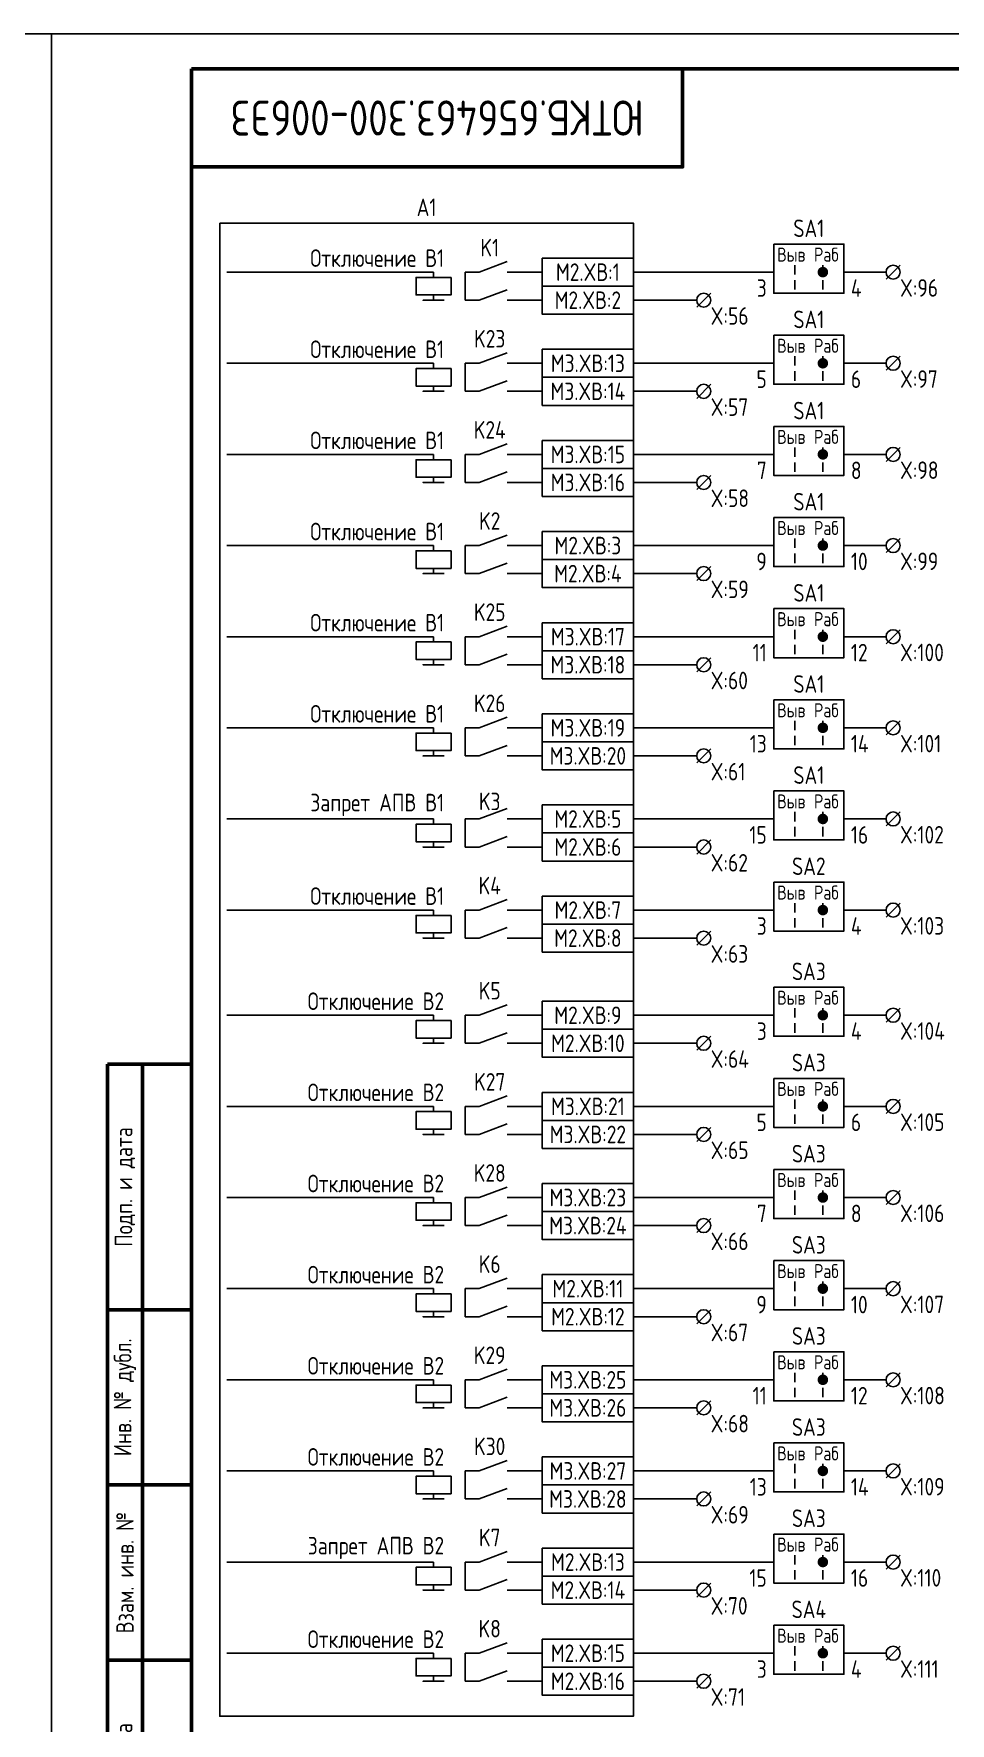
# Model space of a CAD drawing. Header units: millimetres. Extents: x -1102 to 3953, y -90 to 618.
# Drawn here: x 417.5 to 548.2, y 56 to 297 of the extents above; entities that cross this region are included whole.
import ezdxf

# ---------------------------------------------------------------- set-up
doc = ezdxf.new("R2010")
doc.units = ezdxf.units.MM
doc.styles.add('Gost_type_A', font='GOST_A.TTF')

# ---------------------------------------------------------------- blocks, each defined once
blk = doc.blocks.new('Формат_А3')
blk.add_lwpolyline([(-420, 297), (0, 297), (0, 0), (-420, 0)], close=True)
at = {"lineweight": 50}
blk.add_lwpolyline([(-400, 292), (-5, 292), (-5, 5), (-400, 5)], close=True, dxfattribs=at)
blk = doc.blocks.new('Штамп угловой верхний')
at = {"lineweight": 50}
blk.add_lwpolyline([(0, 0), (70, 0), (70, -14), (0, -14)], close=True, dxfattribs=at)
blk = doc.blocks.new('Штамп левый нижний')
at = {"lineweight": 50}
for points in [[(-12, 145), (-7, 145), (-7, 110), (-12, 110)], [(-7, 145), (0, 145), (0, 110), (-7, 110)], [(-12, 110), (-7, 110), (-7, 85), (-12, 85)], [(-7, 110), (0, 110), (0, 85), (-7, 85)], [(-12, 85), (-7, 85), (-7, 60), (-12, 60)], [(-7, 85), (0, 85), (0, 60), (-7, 60)], [(-12, 60), (-7, 60), (-7, 25), (-12, 25)], [(-7, 60), (0, 60), (0, 25), (-7, 25)], [(-12, 25), (-7, 25), (-7, 0), (-12, 0)], [(-7, 25), (0, 25), (0, 0), (-7, 0)]]:
    blk.add_lwpolyline(points, close=True, dxfattribs=at)
at = {"char_height": 2.5, "attachment_point": 5, "rotation": 90, "style": 'Gost_type_A'}
for s, insert, width in [('Подп. и дата', (-9.5, 127.5), 35), ('Инв. № дубл.', (-9.5, 97.5), 25), ('Взам. инв. №', (-9.5, 72.5), 25), ('Подп. и дата', (-9.5, 42.5), 35), ('Инв. N подл.', (-9.5, 12.5), 25)]:
    blk.add_mtext(s, dxfattribs=dict(at, insert=insert, width=width))
blk = doc.blocks.new('POINT')
at = {"const_width": 0.75}
blk.add_lwpolyline([(-0.375, 0, 1), (0.375, 0, 1)], format="xyb", close=True, dxfattribs=at)
blk = doc.blocks.new('Переключатель_положение')
for p, q in [((2, 1), (2, -0.34)), ((2, -1.14), (2, -2.49))]:
    blk.add_line(p, q)

msp = doc.modelspace()

# ---------------------------------------------------------------- linework, layer by layer
for p, q in [((474.5, 263), (445, 263)), ((474.5, 263), (474.5, 262.25)), ((523, 263), (503, 263)), ((541.01, 264), (539.01, 262)), ((474.5, 259.75), (474.5, 259)), ((503, 259), (512, 259)), ((514.01, 260), (512.01, 258)), ((541.01, 251), (539.01, 249)), ((474.5, 250), (445, 250)), ((474.5, 250), (474.5, 249.25)), ((523, 250), (503, 250)), ((474.5, 246.75), (474.5, 246)), ((503, 246), (512, 246)), ((514.01, 247), (512.01, 245)), ((474.5, 237), (445, 237)), ((474.5, 237), (474.5, 236.25)), ((523, 237), (503, 237)), ((541.01, 238), (539.01, 236)), ((514.01, 234), (512.01, 232)), ((474.5, 233.75), (474.5, 233)), ((503, 233), (512, 233)), ((541.01, 225), (539.01, 223)), ((474.5, 224), (445, 224)), ((474.5, 224), (474.5, 223.25)), ((523, 224), (503, 224)), ((474.5, 220.75), (474.5, 220)), ((503, 220), (512, 220)), ((514.01, 221), (512.01, 219)), ((474.5, 211), (445, 211)), ((474.5, 211), (474.5, 210.25)), ((523, 211), (503, 211)), ((541.01, 212), (539.01, 210)), ((474.5, 207.75), (474.5, 207)), ((514.01, 208), (512.01, 206)), ((503, 207), (512, 207)), ((474.5, 198), (445, 198)), ((474.5, 198), (474.5, 197.25)), ((523, 198), (503, 198)), ((541.01, 199), (539.01, 197)), ((474.5, 194.75), (474.5, 194)), ((503, 194), (512, 194)), ((514.01, 195), (512.01, 193)), ((541.01, 186), (539.01, 184)), ((474.5, 185), (445, 185)), ((474.5, 185), (474.5, 184.25)), ((523, 185), (503, 185)), ((474.5, 181.75), (474.5, 181)), ((503, 181), (512, 181)), ((514.01, 182), (512.01, 180)), ((474.5, 172), (445, 172)), ((474.5, 172), (474.5, 171.25)), ((523, 172), (503, 172)), ((541.01, 173), (539.01, 171)), ((474.5, 168.75), (474.5, 168)), ((514.01, 169), (512.01, 167)), ((503, 168), (512, 168)), ((474.5, 157), (445, 157)), ((474.5, 157), (474.5, 156.25)), ((523, 157), (503, 157)), ((541.01, 158), (539.01, 156)), ((474.5, 153.75), (474.5, 153)), ((503, 153), (512, 153)), ((514.01, 154), (512.01, 152)), ((541.01, 145), (539.01, 143)), ((474.5, 144), (445, 144)), ((474.5, 144), (474.5, 143.25)), ((523, 144), (503, 144)), ((474.5, 140.75), (474.5, 140)), ((503, 140), (512, 140)), ((514.01, 141), (512.01, 139)), ((474.5, 131), (445, 131)), ((474.5, 131), (474.5, 130.25)), ((523, 131), (503, 131)), ((541.01, 132), (539.01, 130)), ((474.5, 127.75), (474.5, 127)), ((514.01, 128), (512.01, 126)), ((503, 127), (512, 127)), ((541.01, 119), (539.01, 117)), ((474.5, 118), (445, 118)), ((474.5, 118), (474.5, 117.25)), ((523, 118), (503, 118)), ((474.5, 114.75), (474.5, 114)), ((503, 114), (512, 114)), ((514.01, 115), (512.01, 113)), ((474.5, 105), (445, 105)), ((474.5, 105), (474.5, 104.25)), ((523, 105), (503, 105)), ((541.01, 106), (539.01, 104)), ((474.5, 101.75), (474.5, 101)), ((514.01, 102), (512.01, 100)), ((503, 101), (512, 101)), ((474.5, 92), (445, 92)), ((474.5, 92), (474.5, 91.25)), ((523, 92), (503, 92)), ((541.01, 93), (539.01, 91)), ((474.5, 88.75), (474.5, 88)), ((503, 88), (512, 88)), ((514.01, 89), (512.01, 87)), ((541.01, 80), (539.01, 78)), ((474.5, 79), (445, 79)), ((474.5, 79), (474.5, 78.25)), ((523, 79), (503, 79)), ((474.5, 75.75), (474.5, 75)), ((503, 75), (512, 75)), ((514.01, 76), (512.01, 74)), ((474.5, 66), (445, 66)), ((474.5, 66), (474.5, 65.25)), ((523, 66), (503, 66)), ((541.01, 67), (539.01, 65)), ((474.5, 62.75), (474.5, 62)), ((514.01, 63), (512.01, 61)), ((503, 62), (512, 62))]:
    msp.add_line(p, q)
at = {"ltscale": 1.08}
for p, q in [((481, 263), (479, 263)), ((479, 263), (479, 259)), ((485, 263), (490, 263)), ((479, 259), (481, 259)), ((485, 259), (490, 259)), ((481, 250), (479, 250)), ((479, 250), (479, 246)), ((485, 250), (490, 250)), ((479, 246), (481, 246)), ((485, 246), (490, 246)), ((481, 237), (479, 237)), ((479, 237), (479, 233)), ((485, 237), (490, 237)), ((479, 233), (481, 233)), ((485, 233), (490, 233)), ((481, 224), (479, 224)), ((479, 224), (479, 220)), ((485, 224), (490, 224)), ((479, 220), (481, 220)), ((485, 220), (490, 220)), ((481, 211), (479, 211)), ((479, 211), (479, 207)), ((485, 211), (490, 211)), ((479, 207), (481, 207)), ((485, 207), (490, 207)), ((481, 198), (479, 198)), ((479, 198), (479, 194)), ((485, 198), (490, 198)), ((479, 194), (481, 194)), ((485, 194), (490, 194)), ((481, 185), (479, 185)), ((479, 185), (479, 181)), ((485, 185), (490, 185)), ((479, 181), (481, 181)), ((485, 181), (490, 181)), ((481, 172), (479, 172)), ((479, 172), (479, 168)), ((485, 172), (490, 172)), ((479, 168), (481, 168)), ((485, 168), (490, 168)), ((481, 157), (479, 157)), ((479, 157), (479, 153)), ((485, 157), (490, 157)), ((479, 153), (481, 153)), ((485, 153), (490, 153)), ((481, 144), (479, 144)), ((479, 144), (479, 140)), ((485, 144), (490, 144)), ((479, 140), (481, 140)), ((485, 140), (490, 140)), ((481, 131), (479, 131)), ((479, 131), (479, 127)), ((485, 131), (490, 131)), ((479, 127), (481, 127)), ((485, 127), (490, 127)), ((481, 118), (479, 118)), ((479, 118), (479, 114)), ((485, 118), (490, 118)), ((479, 114), (481, 114)), ((485, 114), (490, 114)), ((481, 105), (479, 105)), ((479, 105), (479, 101)), ((485, 105), (490, 105)), ((479, 101), (481, 101)), ((485, 101), (490, 101)), ((481, 92), (479, 92)), ((479, 92), (479, 88)), ((485, 92), (490, 92)), ((479, 88), (481, 88)), ((485, 88), (490, 88)), ((481, 79), (479, 79)), ((479, 79), (479, 75)), ((485, 79), (490, 79)), ((479, 75), (481, 75)), ((485, 75), (490, 75)), ((481, 66), (479, 66)), ((479, 66), (479, 62)), ((485, 66), (490, 66)), ((479, 62), (481, 62)), ((485, 62), (490, 62))]:
    msp.add_line(p, q, dxfattribs=at)
at = {"ltscale": 4.32}
for p, q in [((485, 264.5), (481, 263)), ((485, 260.5), (481, 259)), ((485, 251.5), (481, 250)), ((485, 247.5), (481, 246)), ((485, 238.5), (481, 237)), ((485, 234.5), (481, 233)), ((485, 225.5), (481, 224)), ((485, 221.5), (481, 220)), ((485, 212.5), (481, 211)), ((485, 208.5), (481, 207)), ((485, 199.5), (481, 198)), ((485, 195.5), (481, 194)), ((485, 186.5), (481, 185)), ((485, 182.5), (481, 181)), ((485, 173.5), (481, 172)), ((485, 169.5), (481, 168)), ((485, 158.5), (481, 157)), ((485, 154.5), (481, 153)), ((485, 145.5), (481, 144)), ((485, 141.5), (481, 140)), ((485, 132.5), (481, 131)), ((485, 128.5), (481, 127)), ((485, 119.5), (481, 118)), ((485, 115.5), (481, 114)), ((485, 106.5), (481, 105)), ((485, 102.5), (481, 101)), ((485, 93.5), (481, 92)), ((485, 89.5), (481, 88)), ((485, 80.5), (481, 79)), ((485, 76.5), (481, 75)), ((485, 67.5), (481, 66)), ((485, 63.5), (481, 62))]:
    msp.add_line(p, q, dxfattribs=at)
at = {"ltscale": 4}
for p, q in [((533, 263), (539.01, 263)), ((533, 250), (539.01, 250)), ((533, 237), (539.01, 237)), ((533, 224), (539.01, 224)), ((533, 211), (539.01, 211)), ((533, 198), (539.01, 198)), ((533, 185), (539.01, 185)), ((533, 172), (539.01, 172)), ((533, 157), (539.01, 157)), ((533, 144), (539.01, 144)), ((533, 131), (539.01, 131)), ((533, 118), (539.01, 118)), ((533, 105), (539.01, 105)), ((533, 92), (539.01, 92)), ((533, 79), (539.01, 79)), ((533, 66), (539.01, 66))]:
    msp.add_line(p, q, dxfattribs=at)
for points in [[(444, 270), (503, 270), (503, 57), (444, 57)], [(523, 267), (533, 267), (533, 260), (523, 260)], [(490, 265), (503, 265), (503, 261), (490, 261)], [(477, 262.25), (477, 259.75), (472, 259.75), (472, 262.25)], [(490, 261), (503, 261), (503, 257), (490, 257)], [(476, 259), (473, 259)], [(523, 254), (533, 254), (533, 247), (523, 247)], [(490, 252), (503, 252), (503, 248), (490, 248)], [(477, 249.25), (477, 246.75), (472, 246.75), (472, 249.25)], [(476, 246), (473, 246)], [(490, 248), (503, 248), (503, 244), (490, 244)], [(523, 241), (533, 241), (533, 234), (523, 234)], [(490, 239), (503, 239), (503, 235), (490, 235)], [(477, 236.25), (477, 233.75), (472, 233.75), (472, 236.25)], [(490, 235), (503, 235), (503, 231), (490, 231)], [(476, 233), (473, 233)], [(523, 228), (533, 228), (533, 221), (523, 221)], [(490, 226), (503, 226), (503, 222), (490, 222)], [(477, 223.25), (477, 220.75), (472, 220.75), (472, 223.25)], [(490, 222), (503, 222), (503, 218), (490, 218)], [(476, 220), (473, 220)], [(523, 215), (533, 215), (533, 208), (523, 208)], [(490, 213), (503, 213), (503, 209), (490, 209)], [(477, 210.25), (477, 207.75), (472, 207.75), (472, 210.25)], [(490, 209), (503, 209), (503, 205), (490, 205)], [(476, 207), (473, 207)], [(523, 202), (533, 202), (533, 195), (523, 195)], [(490, 200), (503, 200), (503, 196), (490, 196)], [(477, 197.25), (477, 194.75), (472, 194.75), (472, 197.25)], [(490, 196), (503, 196), (503, 192), (490, 192)], [(476, 194), (473, 194)], [(523, 189), (533, 189), (533, 182), (523, 182)], [(490, 187), (503, 187), (503, 183), (490, 183)], [(477, 184.25), (477, 181.75), (472, 181.75), (472, 184.25)], [(476, 181), (473, 181)], [(490, 183), (503, 183), (503, 179), (490, 179)], [(523, 176), (533, 176), (533, 169), (523, 169)], [(490, 174), (503, 174), (503, 170), (490, 170)], [(477, 171.25), (477, 168.75), (472, 168.75), (472, 171.25)], [(490, 170), (503, 170), (503, 166), (490, 166)], [(476, 168), (473, 168)], [(523, 161), (533, 161), (533, 154), (523, 154)], [(490, 159), (503, 159), (503, 155), (490, 155)], [(477, 156.25), (477, 153.75), (472, 153.75), (472, 156.25)], [(490, 155), (503, 155), (503, 151), (490, 151)], [(476, 153), (473, 153)], [(523, 148), (533, 148), (533, 141), (523, 141)], [(490, 146), (503, 146), (503, 142), (490, 142)], [(477, 143.25), (477, 140.75), (472, 140.75), (472, 143.25)], [(476, 140), (473, 140)], [(490, 142), (503, 142), (503, 138), (490, 138)], [(523, 135), (533, 135), (533, 128), (523, 128)], [(490, 133), (503, 133), (503, 129), (490, 129)], [(477, 130.25), (477, 127.75), (472, 127.75), (472, 130.25)], [(490, 129), (503, 129), (503, 125), (490, 125)], [(476, 127), (473, 127)], [(523, 122), (533, 122), (533, 115), (523, 115)], [(490, 120), (503, 120), (503, 116), (490, 116)], [(477, 117.25), (477, 114.75), (472, 114.75), (472, 117.25)], [(490, 116), (503, 116), (503, 112), (490, 112)], [(476, 114), (473, 114)], [(523, 109), (533, 109), (533, 102), (523, 102)], [(490, 107), (503, 107), (503, 103), (490, 103)], [(477, 104.25), (477, 101.75), (472, 101.75), (472, 104.25)], [(490, 103), (503, 103), (503, 99), (490, 99)], [(476, 101), (473, 101)], [(490, 94), (503, 94), (503, 90), (490, 90)], [(523, 96), (533, 96), (533, 89), (523, 89)], [(477, 91.25), (477, 88.75), (472, 88.75), (472, 91.25)], [(490, 90), (503, 90), (503, 86), (490, 86)], [(476, 88), (473, 88)], [(523, 83), (533, 83), (533, 76), (523, 76)], [(490, 81), (503, 81), (503, 77), (490, 77)], [(477, 78.25), (477, 75.75), (472, 75.75), (472, 78.25)], [(476, 75), (473, 75)], [(490, 77), (503, 77), (503, 73), (490, 73)], [(523, 70), (533, 70), (533, 63), (523, 63)], [(490, 68), (503, 68), (503, 64), (490, 64)], [(477, 65.25), (477, 62.75), (472, 62.75), (472, 65.25)], [(490, 64), (503, 64), (503, 60), (490, 60)], [(476, 62), (473, 62)]]:
    msp.add_lwpolyline(points, close=True)
for centre in [(540.01, 263), (513.01, 259), (540.01, 250), (513.01, 246), (540.01, 237), (513.01, 233), (540.01, 224), (513.01, 220), (540.01, 211), (513.01, 207), (540.01, 198), (513.01, 194), (540.01, 185), (513.01, 181), (540.01, 172), (513.01, 168), (540.01, 157), (513.01, 153), (540.01, 144), (513.01, 140), (540.01, 131), (513.01, 127), (540.01, 118), (513.01, 114), (540.01, 105), (513.01, 101), (540.01, 92), (513.01, 88), (540.01, 79), (513.01, 75), (540.01, 66), (513.01, 62)]:
    msp.add_circle(centre, 1)

# ---------------------------------------------------------------- block references
for name, p in [('Формат_А3', (420, 0)), ('Формат_А3', (840, 0)), ('Штамп угловой верхний', (440, 292)), ('Переключатель_положение', (524, 263)), ('POINT', (530, 263)), ('Переключатель_положение', (528, 263)), ('Переключатель_положение', (524, 250)), ('POINT', (530, 250)), ('Переключатель_положение', (528, 250)), ('Переключатель_положение', (524, 237)), ('POINT', (530, 237)), ('Переключатель_положение', (528, 237)), ('Переключатель_положение', (524, 224)), ('POINT', (530, 224)), ('Переключатель_положение', (528, 224)), ('Переключатель_положение', (524, 211)), ('POINT', (530, 211)), ('Переключатель_положение', (528, 211)), ('Переключатель_положение', (524, 198)), ('POINT', (530, 198)), ('Переключатель_положение', (528, 198)), ('Переключатель_положение', (524, 185)), ('POINT', (530, 185)), ('Переключатель_положение', (528, 185)), ('Переключатель_положение', (524, 172)), ('POINT', (530, 172)), ('Переключатель_положение', (528, 172)), ('Переключатель_положение', (524, 157)), ('POINT', (530, 157)), ('Переключатель_положение', (528, 157)), ('Штамп левый нижний', (440, 5)), ('Переключатель_положение', (524, 144)), ('POINT', (530, 144)), ('Переключатель_положение', (528, 144)), ('Переключатель_положение', (524, 131)), ('POINT', (530, 131)), ('Переключатель_положение', (528, 131)), ('Переключатель_положение', (524, 118)), ('POINT', (530, 118)), ('Переключатель_положение', (528, 118)), ('Переключатель_положение', (524, 105)), ('POINT', (530, 105)), ('Переключатель_положение', (528, 105)), ('Переключатель_положение', (524, 92)), ('POINT', (530, 92)), ('Переключатель_положение', (528, 92)), ('Переключатель_положение', (524, 79)), ('POINT', (530, 79)), ('Переключатель_положение', (528, 79)), ('Переключатель_положение', (524, 66)), ('POINT', (530, 66)), ('Переключатель_положение', (528, 66))]:
    msp.add_blockref(name, p)

# ---------------------------------------------------------------- texts
at = {"insert": (475, 285), "char_height": 5, "width": 70, "attachment_point": 5, "rotation": 180, "style": 'Gost_type_A'}
msp.add_mtext('ЮТКБ.656463.300-006Э3', dxfattribs=at)
at = {"char_height": 2.5, "line_spacing_factor": 0.9, "style": 'Gost_type_A'}
for s, insert, width, attachment_point in [('A1', (473.5, 271), 59, 8), ('X:56', (514.01, 258), 8, 1), ('X:57', (514.01, 245), 8, 1), ('X:58', (514.01, 232), 8, 1), ('X:59', (514.01, 219), 8, 1), ('X:60', (514.01, 206), 8, 1), ('X:61', (514.01, 193), 8, 1), ('X:62', (514.01, 180), 8, 1), ('X:63', (514.01, 167), 8, 1), ('X:64', (514.01, 152), 8, 1), ('X:65', (514.01, 139), 8, 1), ('X:66', (514.01, 126), 8, 1), ('X:67', (514.01, 113), 8, 1), ('X:68', (514.01, 100), 8, 1), ('X:69', (514.01, 87), 8, 1), ('X:70', (514.01, 74), 8, 1), ('X:71', (514.01, 61), 8, 1)]:
    msp.add_mtext(s, dxfattribs=dict(at, insert=insert, width=width, attachment_point=attachment_point))
at = {"style": 'Gost_type_A'}
for s, insert, char_height, width, attachment_point in [('SA1', (528, 268), 2.5, 10, 8), ('K1', (482.5, 266.5), 2.5, 5, 5), ('Отключение В1', (476, 265), 2.5, 31.0015, 6), ('Выв', (525.5, 265.5), 2, 5, 5), ('Раб', (530.5, 265.5), 2, 5, 5), ('M2.XВ:1', (496.5, 263), 2.5, 13, 5), ('3', (522, 261.98), 2.5, 5, 3), ('4', (534, 261.98), 2.5, 5, 1), ('M2.XВ:2', (496.5, 259), 2.5, 13, 5), ('SA1', (528, 255), 2.5, 10, 8), ('K23', (482.5, 253.5), 2.5, 5, 5), ('Выв', (525.5, 252.5), 2, 5, 5), ('Раб', (530.5, 252.5), 2, 5, 5), ('M3.XВ:13', (496.5, 250), 2.5, 13, 5), ('5', (522, 248.98), 2.5, 5, 3), ('6', (534, 248.98), 2.5, 5, 1), ('M3.XВ:14', (496.5, 246), 2.5, 13, 5), ('SA1', (528, 242), 2.5, 10, 8), ('K24', (482.5, 240.5), 2.5, 5, 5), ('Выв', (525.5, 239.5), 2, 5, 5), ('Раб', (530.5, 239.5), 2, 5, 5), ('M3.XВ:15', (496.5, 237), 2.5, 13, 5), ('M3.XВ:16', (496.5, 233), 2.5, 13, 5), ('7', (522, 235.98), 2.5, 5, 3), ('8', (534, 235.98), 2.5, 5, 1), ('SA1', (528, 229), 2.5, 10, 8), ('Отключение В1', (476, 226), 2.5, 31.0015, 6), ('K2', (482.5, 227.5), 2.5, 5, 5), ('Выв', (525.5, 226.5), 2, 5, 5), ('Раб', (530.5, 226.5), 2, 5, 5), ('M2.XВ:3', (496.5, 224), 2.5, 13, 5), ('9', (522, 222.98), 2.5, 5, 3), ('10', (534, 222.98), 2.5, 5, 1), ('M2.XВ:4', (496.5, 220), 2.5, 13, 5), ('SA1', (528, 216), 2.5, 10, 8), ('K25', (482.5, 214.5), 2.5, 5, 5), ('Выв', (525.5, 213.5), 2, 5, 5), ('Раб', (530.5, 213.5), 2, 5, 5), ('M3.XВ:17', (496.5, 211), 2.5, 13, 5), ('11', (522, 209.98), 2.5, 5, 3), ('12', (534, 209.98), 2.5, 5, 1), ('M3.XВ:18', (496.5, 207), 2.5, 13, 5), ('SA1', (528, 203), 2.5, 10, 8), ('K26', (482.5, 201.5), 2.5, 5, 5), ('Выв', (525.5, 200.5), 2, 5, 5), ('Раб', (530.5, 200.5), 2, 5, 5), ('M3.XВ:19', (496.5, 198), 2.5, 13, 5), ('M3.XВ:20', (496.5, 194), 2.5, 13, 5), ('13', (522, 196.98), 2.5, 5, 3), ('14', (534, 196.98), 2.5, 5, 1), ('SA1', (528, 190), 2.5, 10, 8), ('Запрет АПВ В1', (476, 187), 2.5, 31.0015, 6), ('K3', (482.5, 187.5), 2.5, 5, 5), ('Выв', (525.5, 187.5), 2, 5, 5), ('Раб', (530.5, 187.5), 2, 5, 5), ('M2.XВ:5', (496.5, 185), 2.5, 13, 5), ('15', (522, 183.98), 2.5, 5, 3), ('16', (534, 183.98), 2.5, 5, 1), ('M2.XВ:6', (496.5, 181), 2.5, 13, 5), ('SA2', (528, 177), 2.5, 10, 8), ('K4', (482.5, 175.5), 2.5, 5, 5), ('Отключение В1', (476, 174), 2.5, 31.0015, 6), ('Выв', (525.5, 174.5), 2, 5, 5), ('Раб', (530.5, 174.5), 2, 5, 5), ('M2.XВ:7', (496.5, 172), 2.5, 13, 5), ('M2.XВ:8', (496.5, 168), 2.5, 13, 5), ('3', (522, 170.98), 2.5, 5, 3), ('4', (534, 170.98), 2.5, 5, 1), ('SA3', (528, 162), 2.5, 10, 8), ('K5', (482.5, 160.5), 2.5, 5, 5), ('Отключение В2', (476, 159), 2.5, 31.0015, 6), ('Выв', (525.5, 159.5), 2, 5, 5), ('Раб', (530.5, 159.5), 2, 5, 5), ('M2.XВ:9', (496.5, 157), 2.5, 13, 5), ('M2.XВ:10', (496.5, 153), 2.5, 13, 5), ('3', (522, 155.98), 2.5, 5, 3), ('4', (534, 155.98), 2.5, 5, 1), ('SA3', (528, 149), 2.5, 10, 8), ('K27', (482.5, 147.5), 2.5, 5, 5), ('Выв', (525.5, 146.5), 2, 5, 5), ('Раб', (530.5, 146.5), 2, 5, 5), ('M3.XВ:21', (496.5, 144), 2.5, 13, 5), ('5', (522, 142.98), 2.5, 5, 3), ('6', (534, 142.98), 2.5, 5, 1), ('M3.XВ:22', (496.5, 140), 2.5, 13, 5), ('SA3', (528, 136), 2.5, 10, 8), ('K28', (482.5, 134.5), 2.5, 5, 5), ('Выв', (525.5, 133.5), 2, 5, 5), ('Раб', (530.5, 133.5), 2, 5, 5), ('M3.XВ:23', (496.5, 131), 2.5, 13, 5), ('M3.XВ:24', (496.5, 127), 2.5, 13, 5), ('7', (522, 129.98), 2.5, 5, 3), ('8', (534, 129.98), 2.5, 5, 1), ('SA3', (528, 123), 2.5, 10, 8), ('Отключение В2', (476, 120), 2.5, 31.0015, 6), ('K6', (482.5, 121.5), 2.5, 5, 5), ('Выв', (525.5, 120.5), 2, 5, 5), ('Раб', (530.5, 120.5), 2, 5, 5), ('M2.XВ:11', (496.5, 118), 2.5, 13, 5), ('9', (522, 116.98), 2.5, 5, 3), ('10', (534, 116.98), 2.5, 5, 1), ('M2.XВ:12', (496.5, 114), 2.5, 13, 5), ('SA3', (528, 110), 2.5, 10, 8), ('K29', (482.5, 108.5), 2.5, 5, 5), ('Выв', (525.5, 107.5), 2, 5, 5), ('Раб', (530.5, 107.5), 2, 5, 5), ('M3.XВ:25', (496.5, 105), 2.5, 13, 5), ('11', (522, 103.98), 2.5, 5, 3), ('12', (534, 103.98), 2.5, 5, 1), ('M3.XВ:26', (496.5, 101), 2.5, 13, 5), ('SA3', (528, 97), 2.5, 10, 8), ('K30', (482.5, 95.5), 2.5, 5, 5), ('Выв', (525.5, 94.5), 2, 5, 5), ('Раб', (530.5, 94.5), 2, 5, 5), ('M3.XВ:27', (496.5, 92), 2.5, 13, 5), ('M3.XВ:28', (496.5, 88), 2.5, 13, 5), ('13', (522, 90.98), 2.5, 5, 3), ('14', (534, 90.98), 2.5, 5, 1), ('SA3', (528, 84), 2.5, 10, 8), ('Запрет АПВ В2', (476, 81), 2.5, 31.0015, 6), ('K7', (482.5, 82.5), 2.5, 5, 5), ('Выв', (525.5, 81.5), 2, 5, 5), ('Раб', (530.5, 81.5), 2, 5, 5), ('M2.XВ:13', (496.5, 79), 2.5, 13, 5), ('15', (522, 77.98), 2.5, 5, 3), ('16', (534, 77.98), 2.5, 5, 1), ('M2.XВ:14', (496.5, 75), 2.5, 13, 5), ('SA4', (528, 71), 2.5, 10, 8), ('K8', (482.5, 69.5), 2.5, 5, 5), ('Отключение В2', (476, 68), 2.5, 31.0015, 6), ('Выв', (525.5, 68.5), 2, 5, 5), ('Раб', (530.5, 68.5), 2, 5, 5), ('M2.XВ:15', (496.5, 66), 2.5, 13, 5), ('M2.XВ:16', (496.5, 62), 2.5, 13, 5), ('3', (522, 64.98), 2.5, 5, 3), ('4', (534, 64.98), 2.5, 5, 1)]:
    msp.add_mtext(s, dxfattribs=dict(at, insert=insert, char_height=char_height, width=width, attachment_point=attachment_point))
at = {"color": 18, "true_color": 0x000000, "char_height": 2.5, "width": 8, "attachment_point": 1, "line_spacing_factor": 0.9, "style": 'Gost_type_A'}
for s, insert in [('X:96', (541.01, 262)), ('X:97', (541.01, 249)), ('X:98', (541.01, 236)), ('X:99', (541.01, 223)), ('X:100', (541.01, 210)), ('X:101', (541.01, 197)), ('X:102', (541.01, 184)), ('X:103', (541.01, 171)), ('X:104', (541.01, 156)), ('X:105', (541.01, 143)), ('X:106', (541.01, 130)), ('X:107', (541.01, 117)), ('X:108', (541.01, 104)), ('X:109', (541.01, 91)), ('X:110', (541.01, 78)), ('X:111', (541.01, 65))]:
    msp.add_mtext(s, dxfattribs=dict(at, insert=insert))
at = {"color": 210, "char_height": 2.5, "width": 31.0015, "attachment_point": 6, "style": 'Gost_type_A'}
for s, insert in [('Отключение В1', (476, 252)), ('Отключение В1', (476, 239)), ('Отключение В1', (476, 213)), ('Отключение В1', (476, 200)), ('Отключение В2', (476, 146)), ('Отключение В2', (476, 133)), ('Отключение В2', (476, 107)), ('Отключение В2', (476, 94))]:
    msp.add_mtext(s, dxfattribs=dict(at, insert=insert))

doc.saveas('drawing.dxf')
